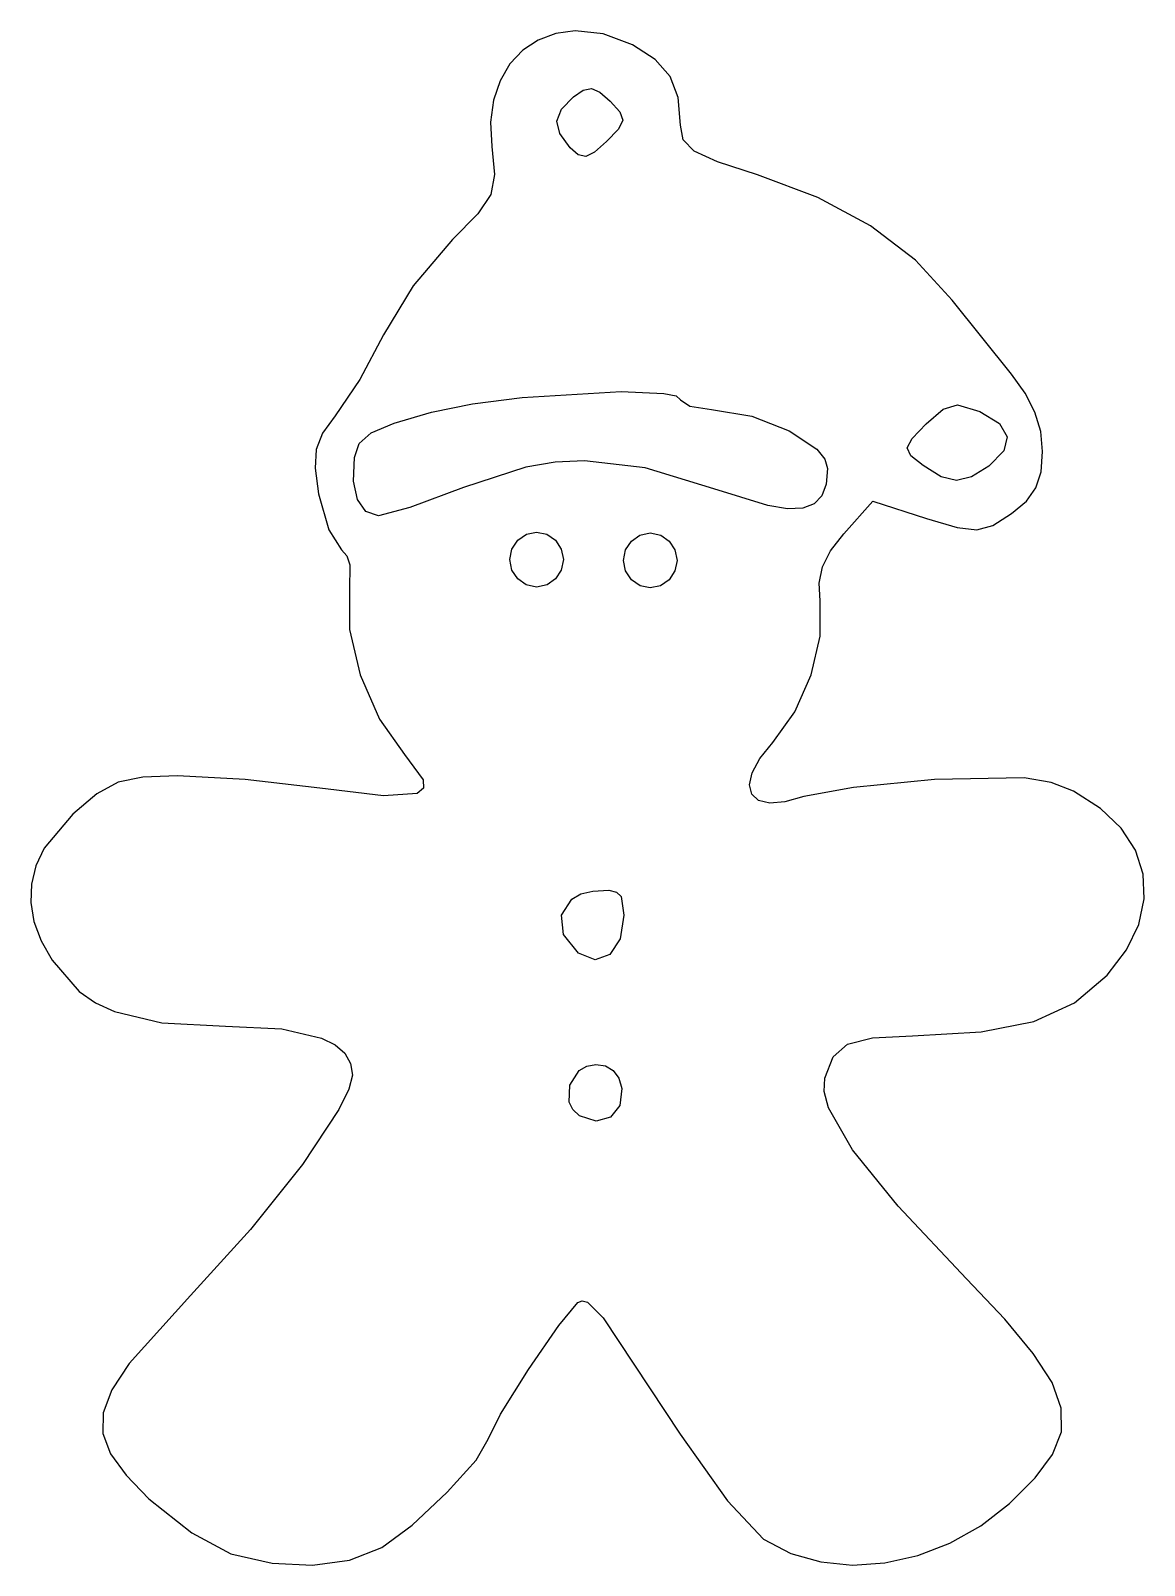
# Model space of a CAD drawing. Extents: x 0.1 to 50.7, y 0.1 to 69.9.
import ezdxf

# ---------------------------------------------------------------- set-up
doc = ezdxf.new("R2010")
doc.units = 0

msp = doc.modelspace()

# ---------------------------------------------------------------- linework, layer by layer
at = {"layer": 'Calque 1'}
for p, q in [((23.990039, 69.758178), (23.190676, 69.456699)), ((24.87014, 69.881), (23.990039, 69.758178)), ((26.138519, 69.744679), (24.87014, 69.881)), ((24.87014, 69.881), (24.87014, 69.881)), ((23.190676, 69.456699), (22.489815, 68.989405)), ((27.47676, 69.23746), (26.138519, 69.744679)), ((28.512789, 68.57523), (27.47676, 69.23746)), ((21.905218, 68.369141), (21.454646, 67.60875)), ((22.489815, 68.989405), (21.905218, 68.369141)), ((29.185456, 67.805955), (28.512789, 68.57523)), ((29.549163, 66.838462), (29.185456, 67.805955)), ((21.454646, 67.60875), (21.155863, 66.721073)), ((24.79923, 66.88045), (25.235991, 67.179989)), ((25.235991, 67.179989), (25.6079, 67.25299)), ((25.6079, 67.25299), (25.989168, 67.090721)), ((25.6079, 67.25299), (25.6079, 67.25299)), ((25.989168, 67.090721), (26.45406, 66.68432)), ((21.155863, 66.721073), (21.02663, 65.718956)), ((24.041733, 65.773156), (24.248567, 66.312447)), ((24.248567, 66.312447), (24.79923, 66.88045)), ((26.45406, 66.68432), (26.900695, 66.187777)), ((29.65831, 65.58158), (29.549163, 66.838462)), ((21.02663, 65.718956), (21.08471, 64.61524)), ((24.175072, 65.207543), (24.041733, 65.773156)), ((27.031584, 65.806897), (26.835133, 65.402982)), ((26.900695, 66.187777), (27.031584, 65.806897)), ((29.781506, 64.924275), (29.65831, 65.58158)), ((24.64493, 64.56057), (24.175072, 65.207543)), ((26.835133, 65.402982), (26.29975, 64.83733)), ((30.27864, 64.411234), (29.781506, 64.924275)), ((21.08471, 64.61524), (21.202619, 63.340684)), ((25.012413, 64.232091), (24.64493, 64.56057)), ((25.355265, 64.159452), (25.012413, 64.232091)), ((25.756655, 64.356562), (25.355265, 64.159452)), ((26.29975, 64.83733), (25.756655, 64.356562)), ((31.341034, 63.919138), (30.27864, 64.411234)), ((33.16001, 63.32467), (31.341034, 63.919138)), ((21.202619, 63.340684), (21.035114, 62.428599)), ((35.898304, 62.301876), (33.16001, 63.32467)), ((21.035114, 62.428599), (20.44367, 61.552676)), ((38.296455, 61.004432), (35.898304, 62.301876)), ((20.44367, 61.552676), (19.28976, 60.38661)), ((40.336121, 59.444162), (38.296455, 61.004432)), ((19.28976, 60.38661), (17.50246, 58.286099)), ((41.99896, 57.63289), (40.336121, 59.444162)), ((17.50246, 58.286099), (16.15256, 56.06099)), ((44.69848, 54.26183), (41.99896, 57.63289)), ((16.15256, 56.06099), (15.081511, 54.021667)), ((15.081511, 54.021667), (13.96463, 52.36798)), ((45.32516, 53.40715), (44.69848, 54.26183)), ((20.20974, 52.915972), (22.458839, 53.207592)), ((22.458839, 53.207592), (26.96517, 53.47517)), ((26.96517, 53.47517), (26.96517, 53.47516)), ((26.96517, 53.47516), (28.902745, 53.39513)), ((28.902745, 53.39513), (29.459731, 53.277613)), ((29.459731, 53.277613), (29.65952, 53.10429)), ((29.65952, 53.10429), (30.075369, 52.815076)), ((45.76618, 52.547066), (45.32516, 53.40715)), ((13.96463, 52.36798), (13.389184, 51.579866)), ((16.648491, 52.045101), (18.34601, 52.53827)), ((18.34601, 52.53827), (20.20974, 52.915972)), ((30.075369, 52.815076), (31.07351, 52.66132)), ((31.07351, 52.66132), (32.894928, 52.357628)), ((32.894928, 52.357628), (34.595373, 51.700007)), ((40.82028, 52.01005), (41.593436, 52.681714)), ((41.593436, 52.681714), (42.25278, 52.87664)), ((42.25278, 52.87668), (43.26274, 52.56506)), ((42.25278, 52.87664), (42.25278, 52.87668)), ((43.26274, 52.56506), (44.148447, 52.018912)), ((46.026877, 51.66831), (45.76618, 52.547066)), ((15.604151, 51.600055), (16.648491, 52.045101)), ((34.595373, 51.700007), (35.852226, 50.852641)), ((40.189647, 51.339501), (40.82028, 52.01005)), ((44.148447, 52.018912), (44.511526, 51.42523)), ((46.11259, 50.75761), (46.026877, 51.66831)), ((13.389184, 51.579866), (13.096919, 50.847381)), ((14.83459, 50.47869), (15.052886, 51.109222)), ((15.052886, 51.109222), (15.604151, 51.600055)), ((39.964751, 50.913174), (40.189647, 51.339501)), ((44.511526, 51.42523), (44.35209, 50.783248)), ((13.096919, 50.847381), (13.049624, 49.991838)), ((14.789495, 49.410165), (14.83459, 50.47869)), ((23.965719, 50.26386), (22.630464, 50.037608)), ((25.290341, 50.334585), (23.965719, 50.26386)), ((28.046055, 50.008724), (25.290341, 50.334585)), ((35.852226, 50.852641), (36.213488, 50.409109)), ((36.213488, 50.409109), (36.34287, 49.97971)), ((40.133368, 50.562272), (39.964751, 50.913174)), ((40.68327, 50.118), (40.133368, 50.562272)), ((44.35209, 50.783248), (43.67025, 50.0922)), ((46.04478, 49.831323), (46.11259, 50.75761)), ((13.049624, 49.991838), (13.20909, 48.83455)), ((22.630464, 50.037608), (19.78969, 49.11926)), ((31.17434, 49.05856), (28.046055, 50.008724)), ((36.34287, 49.97971), (36.280253, 49.268311)), ((41.500436, 49.607184), (40.68327, 50.118)), ((42.196654, 49.43325), (41.500436, 49.607184)), ((42.882925, 49.595241), (42.196654, 49.43325)), ((43.67025, 50.0922), (42.882925, 49.595241)), ((45.813921, 49.106327), (46.04478, 49.831323)), ((13.20909, 48.83455), (13.67591, 47.196474)), ((14.972861, 48.573769), (14.789495, 49.410165)), ((19.78969, 49.11926), (17.350136, 48.211371)), ((33.622173, 48.294407), (31.17434, 49.05856)), ((36.280253, 49.268311), (36.082037, 48.732813)), ((45.378869, 48.500368), (45.813921, 49.106327)), ((15.360281, 48.028596), (14.972861, 48.573769)), ((17.350136, 48.211371), (15.92735, 47.83374)), ((34.518289, 48.154013), (33.622173, 48.294407)), ((35.216605, 48.178435), (34.518289, 48.154013)), ((35.732671, 48.370445), (35.216605, 48.178435)), ((36.082037, 48.732813), (35.732671, 48.370445)), ((37.0822, 47.00992), (38.39272, 48.49998)), ((38.39272, 48.49998), (40.83866, 47.71511)), ((44.69848, 47.93119), (45.378869, 48.500368)), ((15.92735, 47.83374), (15.360281, 48.028596)), ((40.83866, 47.71511), (42.225315, 47.30499)), ((43.85777, 47.396367), (44.69848, 47.93119)), ((13.67591, 47.196474), (14.24512, 46.28334)), ((22.257794, 46.723582), (22.652167, 46.994204)), ((22.652167, 46.994204), (23.11737, 47.08924)), ((23.11737, 47.08924), (23.582573, 46.994204)), ((23.11737, 47.08924), (23.11737, 47.08924)), ((23.582573, 46.994204), (23.976946, 46.723582)), ((27.424085, 46.683024), (27.810468, 46.950539)), ((27.810468, 46.950539), (28.28362, 47.04864)), ((28.28362, 47.04864), (28.756772, 46.950539)), ((28.28362, 47.04864), (28.28362, 47.04864)), ((28.756772, 46.950539), (29.143155, 46.683024)), ((36.479825, 46.230418), (37.0822, 47.00992)), ((42.225315, 47.30499), (43.132534, 47.193187)), ((43.132534, 47.193187), (43.85777, 47.396367)), ((14.24512, 46.28334), (14.489189, 46.017768)), ((21.90179, 45.84085), (21.994296, 46.318577)), ((21.994296, 46.318577), (22.257794, 46.723582)), ((23.976946, 46.723582), (24.240444, 46.318577)), ((24.240444, 46.318577), (24.33295, 45.84085)), ((27.06804, 45.80037), (27.163575, 46.28625)), ((27.163575, 46.28625), (27.424085, 46.683024)), ((29.143155, 46.683024), (29.403665, 46.28625)), ((29.403665, 46.28625), (29.4992, 45.80037)), ((36.114656, 45.505864), (36.479825, 46.230418)), ((14.489189, 46.017768), (14.636159, 45.601546)), ((14.636159, 45.601546), (14.61298, 44.45137)), ((21.997325, 45.35497), (21.90179, 45.84085)), ((22.257835, 44.958196), (21.997325, 45.35497)), ((24.237415, 45.35497), (23.976905, 44.958196)), ((24.33295, 45.84085), (24.237415, 45.35497)), ((27.160546, 45.322643), (27.06804, 45.80037)), ((29.4992, 45.80037), (29.406694, 45.322643)), ((35.964154, 44.772533), (36.114656, 45.505864)), ((22.644218, 44.690681), (22.257835, 44.958196)), ((23.11737, 44.59258), (22.644218, 44.690681)), ((23.590522, 44.690681), (23.11737, 44.59258)), ((23.976905, 44.958196), (23.590522, 44.690681)), ((27.424044, 44.917638), (27.160546, 45.322643)), ((27.818417, 44.647016), (27.424044, 44.917638)), ((28.28362, 44.55198), (27.818417, 44.647016)), ((28.748823, 44.647016), (28.28362, 44.55198)), ((29.143196, 44.917638), (28.748823, 44.647016)), ((29.406694, 45.322643), (29.143196, 44.917638)), ((36.00578, 43.9667), (35.964154, 44.772533)), ((14.61298, 44.45137), (14.608618, 42.667571)), ((35.998882, 42.362565), (36.00578, 43.9667)), ((14.608618, 42.667571), (15.10113, 40.596824)), ((35.589035, 40.605965), (35.998882, 42.362565)), ((15.10113, 40.596824), (15.974514, 38.585782)), ((34.850163, 38.91853), (35.589035, 40.605965)), ((15.974514, 38.585782), (17.11277, 36.9811)), ((33.85619, 37.52189), (34.850163, 38.91853)), ((17.11277, 36.9811), (17.966931, 35.82369)), ((33.267253, 36.792379), (33.85619, 37.52189)), ((32.918688, 36.146368), (33.267253, 36.792379)), ((4.096248, 35.715831), (3.133383, 35.190961)), ((5.220328, 35.952276), (4.096248, 35.715831)), ((6.79901, 36.00731), (5.220328, 35.952276)), ((9.879821, 35.843345), (6.79901, 36.00731)), ((13.26268, 35.4491), (9.879821, 35.843345)), ((17.966931, 35.82369), (17.974981, 35.45257)), ((32.799694, 35.602574), (32.918688, 36.146368)), ((32.899468, 35.179716), (32.799694, 35.602574)), ((41.2016, 35.83979), (37.524534, 35.487149)), ((45.28291, 35.920303), (41.2016, 35.83979)), ((46.507438, 35.711458), (45.28291, 35.920303)), ((47.51349, 35.30921), (46.507438, 35.711458)), ((3.133383, 35.190961), (2.03835, 34.27065)), ((16.154336, 35.102436), (13.26268, 35.4491)), ((17.684936, 35.212384), (16.154336, 35.102436)), ((17.974981, 35.45257), (17.684936, 35.212384)), ((33.207206, 34.89651), (32.899468, 35.179716)), ((33.712106, 34.771674), (33.207206, 34.89651)), ((35.27018, 35.07198), (34.403365, 34.823925)), ((37.524534, 35.487149), (35.27018, 35.07198)), ((48.740183, 34.531345), (47.51349, 35.30921)), ((2.03835, 34.27065), (0.744594, 32.719719)), ((34.403365, 34.823925), (33.712106, 34.771674)), ((49.68027, 33.629174), (48.740183, 34.531345)), ((50.329315, 32.626753), (49.68027, 33.629174)), ((0.744594, 32.719719), (0.361902, 31.913849)), ((50.682883, 31.548139), (50.329315, 32.626753)), ((0.361902, 31.913849), (0.155546, 31.089204)), ((50.736537, 30.417388), (50.682883, 31.548139)), ((0.155546, 31.089204), (0.125684, 30.246903)), ((25.132437, 30.639207), (25.67327, 30.7709)), ((25.67327, 30.7709), (26.40106, 30.8085)), ((26.40106, 30.80851), (26.747346, 30.728266)), ((26.40106, 30.8085), (26.40106, 30.80851)), ((26.747346, 30.728266), (26.956711, 30.528729)), ((0.125684, 30.246903), (0.272475, 29.388067)), ((24.256283, 29.678405), (24.712431, 30.397622)), ((24.712431, 30.397622), (25.132437, 30.639207)), ((26.956711, 30.528729), (27.08739, 29.67693)), ((50.485844, 29.258556), (50.736537, 30.417388)), ((0.272475, 29.388067), (0.596078, 28.513816)), ((24.347593, 28.80051), (24.256283, 29.678405)), ((27.08739, 29.67693), (26.909998, 28.594763)), ((25.02913, 27.9512), (24.347593, 28.80051)), ((49.926367, 28.095702), (50.485844, 29.258556)), ((0.596078, 28.513816), (1.09665, 27.62527)), ((25.783366, 27.650174), (25.02913, 27.9512)), ((26.909998, 28.594763), (26.442823, 27.891936)), ((49.05367, 26.95288), (49.926367, 28.095702)), ((1.09665, 27.62527), (2.3264, 26.213969)), ((26.442823, 27.891936), (25.783366, 27.650174)), ((47.568185, 25.69096), (49.05367, 26.95288)), ((2.3264, 26.213969), (3.069361, 25.696154)), ((3.069361, 25.696154), (3.928299, 25.291975)), ((3.928299, 25.291975), (6.085863, 24.789764)), ((45.721264, 24.849337), (47.568185, 25.69096)), ((6.085863, 24.789764), (8.98261, 24.63781)), ((8.98261, 24.63781), (11.541475, 24.503127)), ((11.541475, 24.503127), (13.338605, 24.092684)), ((43.32696, 24.370097), (45.721264, 24.849337)), ((13.338605, 24.092684), (13.95925, 23.781054)), ((13.95925, 23.781054), (14.39874, 23.396886)), ((36.596218, 23.231502), (37.253391, 23.813635)), ((37.253391, 23.813635), (38.388534, 24.102871)), ((38.388534, 24.102871), (40.19933, 24.19532)), ((40.19933, 24.19532), (43.32696, 24.370097)), ((14.39874, 23.396886), (14.660165, 22.938981)), ((36.21933, 22.26036), (36.596218, 23.231502)), ((14.74662, 22.40614), (14.584068, 21.764436)), ((14.660165, 22.938981), (14.74662, 22.40614)), ((24.625828, 21.956289), (25.057658, 22.616065)), ((25.057658, 22.616065), (25.398664, 22.819911)), ((25.398664, 22.819911), (25.80883, 22.89527)), ((25.80883, 22.89527), (26.252758, 22.822315)), ((25.80883, 22.89527), (25.80883, 22.89527)), ((26.252758, 22.822315), (26.603728, 22.60977)), ((26.603728, 22.60977), (26.851531, 22.267115)), ((14.584068, 21.764436), (14.123594, 20.837286)), ((24.598746, 21.182698), (24.625828, 21.956289)), ((26.851531, 22.267115), (26.98596, 21.80383)), ((26.98596, 21.80383), (26.901682, 21.01815)), ((36.191574, 21.65563), (36.21933, 22.26036)), ((36.387001, 20.918615), (36.191574, 21.65563)), ((24.763676, 20.836584), (24.598746, 21.182698)), ((26.901682, 21.01815), (26.473478, 20.498032)), ((14.123594, 20.837286), (12.471958, 18.348645)), ((25.06182, 20.56205), (24.763676, 20.836584)), ((25.82048, 20.320368), (25.06182, 20.56205)), ((26.473478, 20.498032), (25.82048, 20.320368)), ((37.476178, 19.006946), (36.387001, 20.918615)), ((39.544408, 16.443777), (37.476178, 19.006946)), ((12.471958, 18.348645), (10.117875, 15.384219)), ((42.64924, 13.14753), (39.544408, 16.443777)), ((10.117875, 15.384219), (7.38751, 12.38801)), ((44.396341, 11.308777), (42.64924, 13.14753)), ((7.38751, 12.38801), (4.596556, 9.29042)), ((24.128164, 11.030338), (24.9926, 12.07363)), ((24.9926, 12.07363), (25.195944, 12.148691)), ((25.195944, 12.148691), (25.428246, 12.090231)), ((25.428246, 12.090231), (26.137719, 11.369345)), ((26.137719, 11.369345), (29.64209, 6.0879)), ((45.689774, 9.757861), (44.396341, 11.308777)), ((22.752446, 9.023486), (24.128164, 11.030338)), ((4.596556, 9.29042), (3.813772, 8.099991)), ((46.541727, 8.431179), (45.689774, 9.757861)), ((21.47789, 6.987349), (22.752446, 9.023486)), ((46.964385, 7.26513), (46.541727, 8.431179)), ((3.813772, 8.099991), (3.421854, 7.062428)), ((3.421854, 7.062428), (3.407607, 6.113198)), ((20.91694, 5.8562), (21.47789, 6.987349)), ((46.969936, 6.19611), (46.964385, 7.26513)), ((3.407607, 6.113198), (3.757837, 5.187771)), ((20.370282, 4.910034), (20.91694, 5.8562)), ((29.64209, 6.0879), (31.795509, 3.053472)), ((46.570568, 5.160517), (46.969936, 6.19611)), ((3.757837, 5.187771), (4.459346, 4.221612)), ((19.056355, 3.442508), (20.370282, 4.910034)), ((45.778467, 4.094747), (46.570568, 5.160517)), ((4.459346, 4.221612), (5.49894, 3.15019)), ((44.60582, 2.9352), (45.778467, 4.094747)), ((5.49894, 3.15019), (7.445656, 1.606278)), ((17.464231, 1.951525), (19.056355, 3.442508)), ((31.795509, 3.053472), (33.42872, 1.30813)), ((43.305599, 1.924701), (44.60582, 2.9352)), ((7.445656, 1.606278), (9.22681, 0.65233)), ((16.08298, 0.93499), (17.464231, 1.951525)), ((41.905712, 1.134329), (43.305599, 1.924701)), ((14.61361, 0.364296), (16.08298, 0.93499)), ((33.42872, 1.30813), (34.67086, 0.667727)), ((40.442147, 0.569322), (41.905712, 1.134329)), ((9.22681, 0.65233), (11.104392, 0.219614)), ((11.104392, 0.219614), (12.927036, 0.12472)), ((12.927036, 0.12472), (14.61361, 0.364296)), ((34.67086, 0.667727), (36.02926, 0.278884)), ((36.02926, 0.278884), (37.467933, 0.136361)), ((37.467933, 0.136361), (38.950891, 0.23492)), ((38.950891, 0.23492), (40.442147, 0.569322))]:
    msp.add_line(p, q, dxfattribs=at)

doc.saveas('drawing.dxf')
